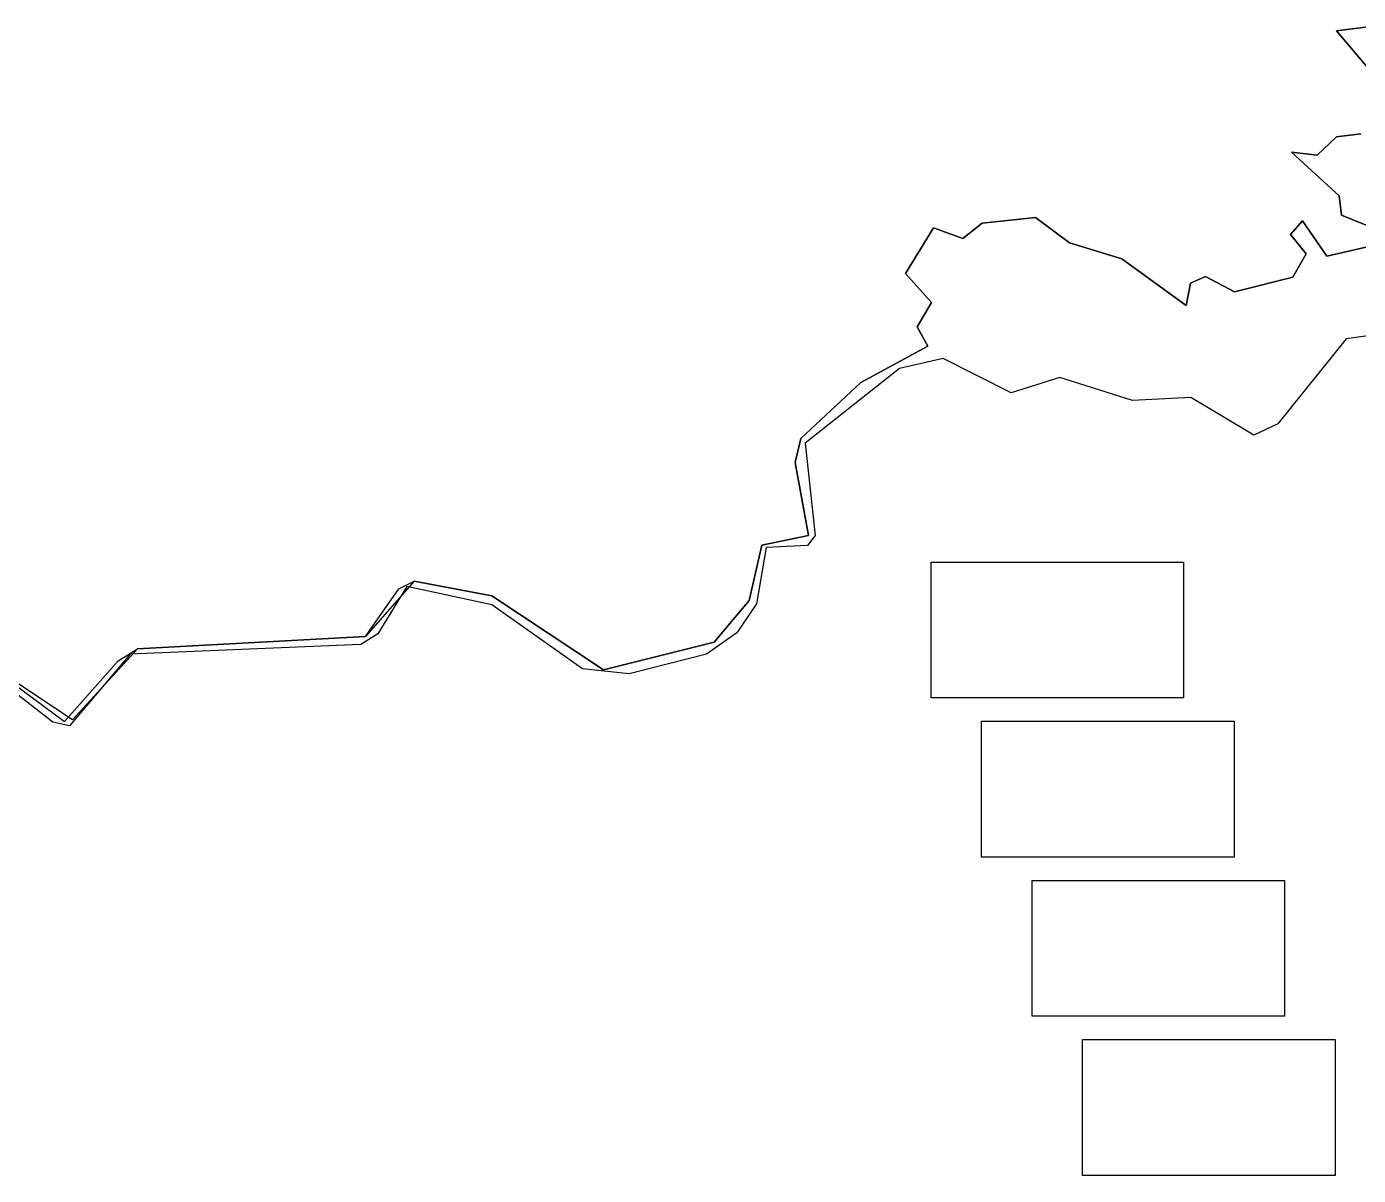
# Model space of a CAD drawing. Header units: millimetres. Extents: x 0 to 570, y 0 to 420.
# Drawn here: x 344.8 to 413.4, y 102.4 to 161.6 of the extents above; entities that cross this region are included whole.
import ezdxf

# ---------------------------------------------------------------- set-up
doc = ezdxf.new("R2010")
doc.units = ezdxf.units.MM
for name, color, linetype in [('BAND_01', 1, 'Continuous'), ('BAND_02', 2, 'Continuous'), ('LEGEND_SWATCH', 7, 'Continuous')]:
    doc.layers.add(name, color=color, linetype=linetype)

msp = doc.modelspace()

# ---------------------------------------------------------------- linework, layer by layer
at = {"layer": 'BAND_01'}
for points in [[(414, 161.59), (412.25, 161.37), (416.068, 156.875)], [(413.5, 156.068), (412.25, 155.913), (411.25, 154.959), (409.924, 155.125), (412.389, 152.875), (412.514, 151.875), (414.5, 151.067)], [(414.455, 150.375), (411.75, 149.768), (410.5, 151.576), (409.878, 150.875), (410.693, 149.875), (410, 148.674), (407, 147.933), (405.5, 148.718), (404.736, 148.375), (404.5, 147.223), (401.19, 149.625), (398.5, 150.444), (396.75, 151.757), (394, 151.457), (393, 150.67), (391.5, 151.231), (390.051, 148.875), (391.394, 147.375), (390.656, 146.125), (391.2, 145.125), (387.75, 143.25), (384.659, 140.375), (384.379, 139.125), (385.064, 135.375), (382.658, 134.875), (382, 132.024), (380.199, 129.875), (374.5, 128.44), (368.75, 132.258), (364.75, 133.025), (362.25, 130.169), (350.5, 129.537), (347.152, 125.875), (342, 129.293)]]:
    msp.add_lwpolyline(points, dxfattribs=at)
at = {"layer": 'BAND_02'}
for points in [[(416.068, 156.875), (412.25, 161.37), (414, 161.59)], [(414.5, 151.067), (412.514, 151.875), (412.389, 152.875), (409.924, 155.125), (411.25, 154.959), (412.25, 155.913), (413.5, 156.068)], [(342, 129.293), (346.75, 125.788), (349.5, 128.909), (350.5, 129.537), (362.25, 130.169), (363.963, 132.625), (364.75, 133.025), (368.75, 132.258), (374.5, 128.44), (380.199, 129.875), (382, 132.024), (382.658, 134.875), (385.064, 135.375), (384.379, 139.125), (384.659, 140.375), (387.75, 143.25), (391.2, 145.125), (390.656, 146.125), (391.394, 147.375), (390.051, 148.875), (391.5, 151.231), (393, 150.67), (394, 151.457), (396.75, 151.757), (398.5, 150.444), (401.19, 149.625), (404.5, 147.223), (404.736, 148.375), (405.5, 148.718), (407, 147.933), (410, 148.674), (410.693, 149.875), (409.878, 150.875), (410.5, 151.576), (411.75, 149.768), (414.455, 150.375)], [(415.5, 145.877), (412.75, 145.509), (409.236, 141.125), (408, 140.539), (404.75, 142.488), (401.75, 142.333), (398, 143.516), (395.5, 142.728), (392, 144.482), (389.75, 143.975), (384.891, 140.125), (385.394, 135.375), (385, 134.858), (382.875, 134.75), (382.375, 131.844), (381.375, 130.354), (379.803, 129.25), (375.822, 128.25), (373.426, 128.5), (368.75, 131.798), (364.375, 132.75), (362.875, 130.298), (362.008, 129.75), (350.125, 129.25), (347, 125.563), (346.134, 125.75), (341.625, 129.25)]]:
    msp.add_lwpolyline(points, dxfattribs=at)
at = {"layer": 'LEGEND_SWATCH'}
for points in [[(404.375, 127), (391.375, 127), (391.375, 134), (404.375, 134)], [(406.975, 118.8), (393.975, 118.8), (393.975, 125.8), (406.975, 125.8)], [(409.575, 117.6), (409.575, 110.6), (396.575, 110.6), (396.575, 117.6)], [(412.175, 102.4), (399.175, 102.4), (399.175, 109.4), (412.175, 109.4)]]:
    msp.add_lwpolyline(points, close=True, dxfattribs=at)

doc.saveas('drawing.dxf')
